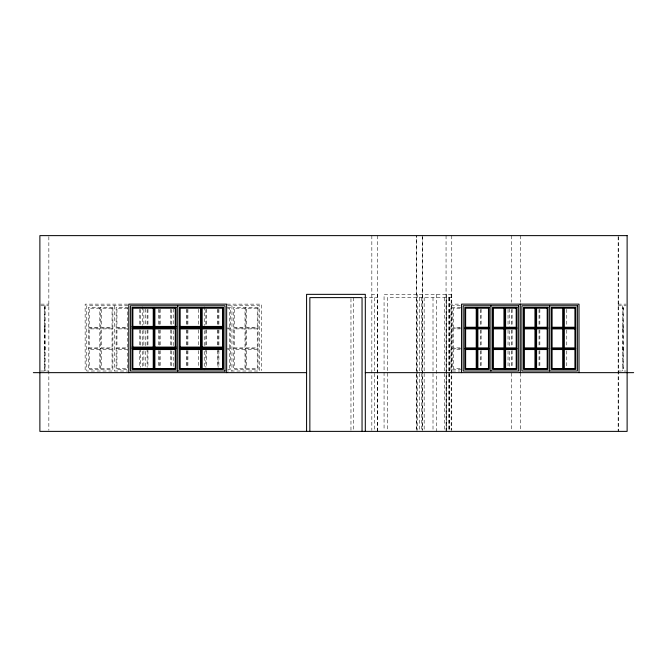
<?xml version="1.0" encoding="UTF-8"?>
<svg xmlns="http://www.w3.org/2000/svg" width="667" height="667" viewBox="0 0 667 667"><rect width="100%" height="100%" fill="white"/><g stroke="black" fill="none" stroke-linecap="round" stroke-linejoin="round"><path stroke-width="0.5" stroke-dasharray="3.33 2.5" d="M377.505 431.374L377.547 294.347L371.836 294.347M451.767 294.347L384.067 294.347L384.067 430.34M363.657 297.615L377.547 297.615M451.767 297.615L387.335 297.615L387.335 430.34M40.87 304.135L48.849 304.135M127.63 304.135L85.143 304.135L85.143 370.577M227.122 304.135L261.314 304.135L261.314 370.577M449.316 304.135L460.747 304.135M618.151 304.135L626.13 304.135M40.87 305.769L48.849 305.769M127.856 305.769L86.777 305.769L86.777 371.019L127.856 371.019M227.847 305.769L259.688 305.769L259.688 371.019L227.847 371.019M460.188 305.769L450.95 305.769L450.95 371.019L460.188 371.019M618.151 305.769L626.13 305.769M44.364 307.404L45.173 307.404M128.372 307.404L116.133 307.404L116.133 369.385L127.347 369.385M227.264 307.404L230.323 307.404L230.323 369.385L227.264 369.385M460.739 307.404L452.576 307.404L452.576 369.385L460.739 369.385M622.636 307.404L623.453 307.404L623.453 369.385L622.636 369.385M44.364 308.212L45.173 308.212M227.58 308.212L229.506 308.212L229.506 327.247L227.58 327.247M460.138 308.212L453.393 308.212L453.393 327.247L460.138 327.247M622.636 308.212L623.453 308.212M44.364 326.43L45.173 326.43M44.364 327.247L45.173 327.247M622.636 327.247L623.453 327.247M44.364 328.064L45.173 328.064M88.403 328.064L112.873 328.064M116.133 328.064L128.372 328.064M227.264 328.064L230.323 328.064M233.583 328.064L258.054 328.064M452.576 328.064L460.739 328.064M622.636 328.064L623.453 328.064M44.364 328.881L45.173 328.881M227.58 328.881L229.506 328.881L229.506 347.907L227.58 347.907M460.138 328.881L453.393 328.881L453.393 347.907L460.138 347.907M622.636 328.881L623.453 328.881M44.364 347.09L45.173 347.09M44.364 347.907L45.173 347.907M622.636 347.907L623.453 347.907M44.364 348.724L45.173 348.724M88.403 348.724L112.873 348.724M116.133 348.724L128.372 348.724M227.264 348.724L230.323 348.724M233.583 348.724L258.054 348.724M452.576 348.724L460.739 348.724M622.636 348.724L623.453 348.724M44.364 349.541L45.173 349.541M227.58 349.541L229.506 349.541L229.506 368.576L227.58 368.576M460.138 349.541L453.393 349.541L453.393 368.576L460.138 368.576M622.636 349.541L623.453 349.541M44.364 368.576L45.173 368.576M622.636 368.576L623.453 368.576M44.364 369.385L45.173 369.385M40.87 371.019L48.849 371.019M618.151 371.019L626.13 371.019M623.045 308.212L623.045 327.247M623.045 328.881L623.045 347.907M623.045 349.541L623.045 368.576M622.636 305.769L622.636 371.019M618.242 236.668L618.242 431.374M618.151 236.668L618.151 431.374M566.767 309.33L566.767 325.938M566.767 330.09L566.767 346.698M566.767 350.85L566.767 367.459M539.853 309.221L539.853 326.246M539.853 329.882L539.853 346.907M539.853 350.542L539.853 367.567M539.036 309.463L539.036 325.996M539.036 330.132L539.036 346.657M539.036 350.792L539.036 367.325M520.277 235.626L520.277 302.259M520.277 373.07L520.277 430.332M512.123 309.221L512.123 326.246M512.123 329.882L512.123 346.907M512.123 350.542L512.123 367.567M511.306 235.626L511.306 302.259M511.306 309.463L511.306 326.213M511.306 330.132L511.306 347.032M511.306 350.792L511.306 367.859M511.306 373.07L511.306 430.332M509.671 308.879L509.671 326.48M509.671 330.624L509.671 347.199M509.671 351.342L509.671 367.909M508.037 309.33L508.037 325.938M508.037 330.09L508.037 346.698M508.037 350.85L508.037 367.459M481.124 309.221L481.124 326.246M481.124 329.882L481.124 346.907M481.124 350.542L481.124 367.567M480.307 309.463L480.307 325.996M480.307 330.132L480.307 346.657M480.307 350.792L480.307 367.325M451.767 235.626L451.767 430.34M451.184 294.347L451.184 430.34M449.383 297.615L449.383 430.34M449.316 297.615L449.316 430.34M448.499 297.615L448.499 430.34M446.665 297.615L446.665 430.34M446.423 294.347L446.423 431.374M446.056 235.626L446.056 431.374M444.622 297.615L444.622 430.34M436.268 294.347L436.268 431.374M433.008 297.615L433.008 430.34M424.162 297.615L424.162 430.34M422.403 235.626L422.403 430.34L422.286 235.626M421.444 297.615L421.444 430.34M419.401 297.615L419.401 430.34M417.6 294.347L417.6 430.34M377.547 235.626L377.547 431.374M374.596 297.615L374.596 430.34M371.836 235.626L371.836 430.34M353.718 297.615L353.718 430.34M350.959 298.649L350.959 430.34M245.823 307.404L245.823 369.385M231.958 305.769L231.958 371.019M218.901 309.221L218.901 327.247M218.901 329.882L218.901 347.907M218.901 350.542L218.901 368.576M218.092 309.463L218.092 327.03M218.092 330.132L218.092 347.69M218.092 348.724L218.092 367.325M217.275 309.221L217.275 325.246M217.275 329.882L217.275 345.906M217.275 350.542L217.275 367.567M206.67 309.221L206.67 327.247M206.67 329.882L206.67 347.907M206.67 350.542L206.67 368.576M205.853 309.463L205.853 324.962M205.853 330.132L205.853 345.623M205.853 348.724L205.853 367.325M204.227 306.803L204.227 325.446M204.227 330.624L204.227 346.165M204.227 351.342L204.227 369.985M198.516 309.221L198.516 325.246M198.516 329.882L198.516 345.906M198.516 350.542L198.516 367.567M187.911 309.221L187.911 327.247M187.911 329.882L187.911 347.907M187.911 350.542L187.911 368.576M187.094 309.463L187.094 324.962M187.094 330.132L187.094 345.623M187.094 350.792L187.094 367.325M186.276 309.221L186.276 325.246M186.276 329.882L186.276 345.906M186.276 350.542L186.276 367.567M173.228 308.879L173.228 325.446M173.228 330.624L173.228 346.165M173.228 351.342L173.228 367.909M171.602 309.463L171.602 324.962M171.602 330.132L171.602 345.623M171.602 350.792L171.602 367.325M170.785 309.221L170.785 325.246M170.785 329.882L170.785 345.906M170.785 350.542L170.785 367.567M160.18 309.221L160.18 327.247M160.18 329.882L160.18 347.907M160.18 350.542L160.18 368.576M159.363 309.463L159.363 324.962M159.363 330.132L159.363 345.623M159.363 350.792L159.363 367.325M158.546 309.221L158.546 325.246M158.546 329.882L158.546 345.906M158.546 350.542L158.546 367.567M147.949 309.221L147.949 327.247M147.949 329.882L147.949 347.907M147.949 350.542L147.949 368.576M147.132 309.463L147.132 324.962M147.132 330.132L147.132 345.623M147.132 348.724L147.132 367.325M145.498 308.879L145.498 325.446M145.498 330.624L145.498 346.165M145.498 351.342L145.498 367.909M143.864 309.33L143.864 324.896M143.864 330.09L143.864 345.656M143.864 350.85L143.864 367.459M142.238 306.803L142.238 325.446M142.238 330.624L142.238 346.165M142.238 351.342L142.238 367.909M140.604 309.463L140.604 324.962M140.604 330.132L140.604 347.69M140.604 348.724L140.604 367.325M139.787 309.221L139.787 325.246M139.787 329.882L139.787 345.906M139.787 350.542L139.787 367.567M114.507 305.769L114.507 371.019M100.642 307.404L100.642 369.385M48.849 236.668L48.849 430.332M45.173 305.769L45.173 371.019M44.772 308.212L44.772 327.247M44.772 328.881L44.772 347.907M44.772 349.541L44.772 368.576M44.364 305.769L44.364 371.019M112.873 307.404L88.403 307.404L88.403 369.385L112.873 369.385L112.873 307.404M258.054 307.404L233.583 307.404L233.583 369.385L258.054 369.385L258.054 307.404M99.825 308.212L89.22 308.212L89.22 327.247L99.825 327.247L99.825 308.212M112.056 308.212L101.451 308.212L101.451 327.247L112.056 327.247L112.056 308.212M127.555 308.212L116.95 308.212L116.95 327.247L127.555 327.247L127.555 308.212M245.006 308.212L234.4 308.212L234.4 327.247L245.006 327.247L245.006 308.212M257.237 308.212L246.64 308.212L246.64 327.247L257.237 327.247L257.237 308.212M99.825 328.881L89.22 328.881L89.22 347.907L99.825 347.907L99.825 328.881M112.056 328.881L101.451 328.881L101.451 347.907L112.056 347.907L112.056 328.881M127.555 328.881L116.95 328.881L116.95 347.907L127.555 347.907L127.555 328.881M245.006 328.881L234.4 328.881L234.4 347.907L245.006 347.907L245.006 328.881M257.237 328.881L246.64 328.881L246.64 347.907L257.237 347.907L257.237 328.881M99.825 349.541L89.22 349.541L89.22 368.576L99.825 368.576L99.825 349.541M112.056 349.541L101.451 349.541L101.451 368.576L112.056 368.576L112.056 349.541M127.555 349.541L116.95 349.541L116.95 368.576L127.555 368.576L127.555 349.541M245.006 349.541L234.4 349.541L234.4 368.576L245.006 368.576L245.006 349.541M257.237 349.541L246.64 349.541L246.64 368.576L257.237 368.576L257.237 349.541M416.692 430.34L416.692 235.626L416.65 430.34"/><path stroke-width="1" d="M132.041 326.43L176.088 326.43M179.348 326.43L223.387 326.43M132.041 328.064L176.088 328.064M179.348 328.064L223.387 328.064M464.816 328.064L489.286 328.064M492.546 328.064L517.017 328.064M523.537 328.064L548.007 328.064M551.276 328.064L575.738 328.064M132.041 347.09L176.088 347.09M179.348 347.09L223.387 347.09M132.041 348.724L176.088 348.724M179.348 348.724L223.387 348.724M464.816 348.724L489.286 348.724M492.546 348.724L517.017 348.724M523.537 348.724L548.007 348.724M551.276 348.724L575.738 348.724M225.021 371.019L130.407 371.019L130.407 305.769L225.021 305.769L225.021 371.219M33.35 372.653L306.587 372.653M365.308 372.653L633.65 372.653M579.006 372.653L579.006 304.135L461.556 304.135L461.556 372.653M563.507 307.404L563.507 369.385M549.641 305.769L549.641 371.019M535.776 307.404L535.776 369.385M520.277 304.135L520.277 372.653M504.777 307.404L504.777 369.385M490.912 305.769L490.912 371.019M477.047 307.404L477.047 369.385M365.308 431.374L365.308 294.347L306.587 294.347L306.587 431.374M362.048 431.374L362.048 297.615L309.847 297.615L309.855 431.374M226.655 372.653L226.655 304.135L128.781 304.135L128.781 372.653M201.367 307.404L201.367 369.385M177.714 305.769L177.714 371.219M154.06 307.404L154.06 369.385M627.122 235.626L39.878 235.626L39.878 431.374L627.122 431.374L627.122 235.626M518.651 305.769L463.181 305.769L463.181 371.019L518.651 371.019L518.651 305.769M577.372 305.769L521.911 305.769L521.911 371.019L577.372 371.019L577.372 305.769M176.088 307.404L132.041 307.404L132.041 369.385L176.088 369.385L176.088 307.404M223.387 307.404L179.348 307.404L179.348 369.385L223.387 369.385L223.387 307.404M489.286 307.404L464.816 307.404L464.816 369.385L489.286 369.385L489.286 307.404M517.017 307.404L492.546 307.404L492.546 369.385L517.017 369.385L517.017 307.404M548.007 307.404L523.537 307.404L523.537 369.385L548.007 369.385L548.007 307.404M575.738 307.404L551.276 307.404L551.276 369.385L575.738 369.385L575.738 307.404M153.243 308.212L132.858 308.212L132.858 327.247L153.243 327.247L153.243 308.212M175.271 308.212L154.877 308.212L154.877 327.247L175.271 327.247L175.271 308.212M200.55 308.212L180.165 308.212L180.165 327.247L200.55 327.247L200.55 308.212M222.578 308.212L202.184 308.212L202.184 327.247L222.578 327.247L222.578 308.212M476.238 308.212L465.633 308.212L465.633 327.247L476.238 327.247L476.238 308.212M488.469 308.212L477.864 308.212L477.864 327.247L488.469 327.247L488.469 308.212M503.969 308.212L493.363 308.212L493.363 327.247L503.969 327.247L503.969 308.212M516.2 308.212L505.594 308.212L505.594 327.247L516.2 327.247L516.2 308.212M534.959 308.212L524.354 308.212L524.354 327.247L534.959 327.247L534.959 308.212M547.19 308.212L536.593 308.212L536.593 327.247L547.19 327.247L547.19 308.212M562.69 308.212L552.084 308.212L552.084 327.247L562.69 327.247L562.69 308.212M574.929 308.212L564.324 308.212L564.324 327.247L574.929 327.247L574.929 308.212M153.243 328.881L132.858 328.881L132.858 347.907L153.243 347.907L153.243 328.881M175.271 328.881L154.877 328.881L154.877 347.907L175.271 347.907L175.271 328.881M200.55 328.881L180.165 328.881L180.165 347.907L200.55 347.907L200.55 328.881M222.578 328.881L202.184 328.881L202.184 347.907L222.578 347.907L222.578 328.881M476.238 328.881L465.633 328.881L465.633 347.907L476.238 347.907L476.238 328.881M488.469 328.881L477.864 328.881L477.864 347.907L488.469 347.907L488.469 328.881M503.969 328.881L493.363 328.881L493.363 347.907L503.969 347.907L503.969 328.881M516.2 328.881L505.594 328.881L505.594 347.907L516.2 347.907L516.2 328.881M534.959 328.881L524.354 328.881L524.354 347.907L534.959 347.907L534.959 328.881M547.19 328.881L536.593 328.881L536.593 347.907L547.19 347.907L547.19 328.881M562.69 328.881L552.084 328.881L552.084 347.907L562.69 347.907L562.69 328.881M574.929 328.881L564.324 328.881L564.324 347.907L574.929 347.907L574.929 328.881M153.243 349.541L132.858 349.541L132.858 368.576L153.243 368.576L153.243 349.541M175.271 349.541L154.877 349.541L154.877 368.576L175.271 368.576L175.271 349.541M200.55 349.541L180.165 349.541L180.165 368.576L200.55 368.576L200.55 349.541M222.578 349.541L202.184 349.541L202.184 368.576L222.578 368.576L222.578 349.541M476.238 349.541L465.633 349.541L465.633 368.576L476.238 368.576L476.238 349.541M488.469 349.541L477.864 349.541L477.864 368.576L488.469 368.576L488.469 349.541M503.969 349.541L493.363 349.541L493.363 368.576L503.969 368.576L503.969 349.541M516.2 349.541L505.594 349.541L505.594 368.576L516.2 368.576L516.2 349.541M534.959 349.541L524.354 349.541L524.354 368.576L534.959 368.576L534.959 349.541M547.19 349.541L536.593 349.541L536.593 368.576L547.19 368.576L547.19 349.541M562.69 349.541L552.084 349.541L552.084 368.576L562.69 368.576L562.69 349.541M574.929 349.541L564.324 349.541L564.324 368.576L574.929 368.576L574.929 349.541"/></g></svg>
